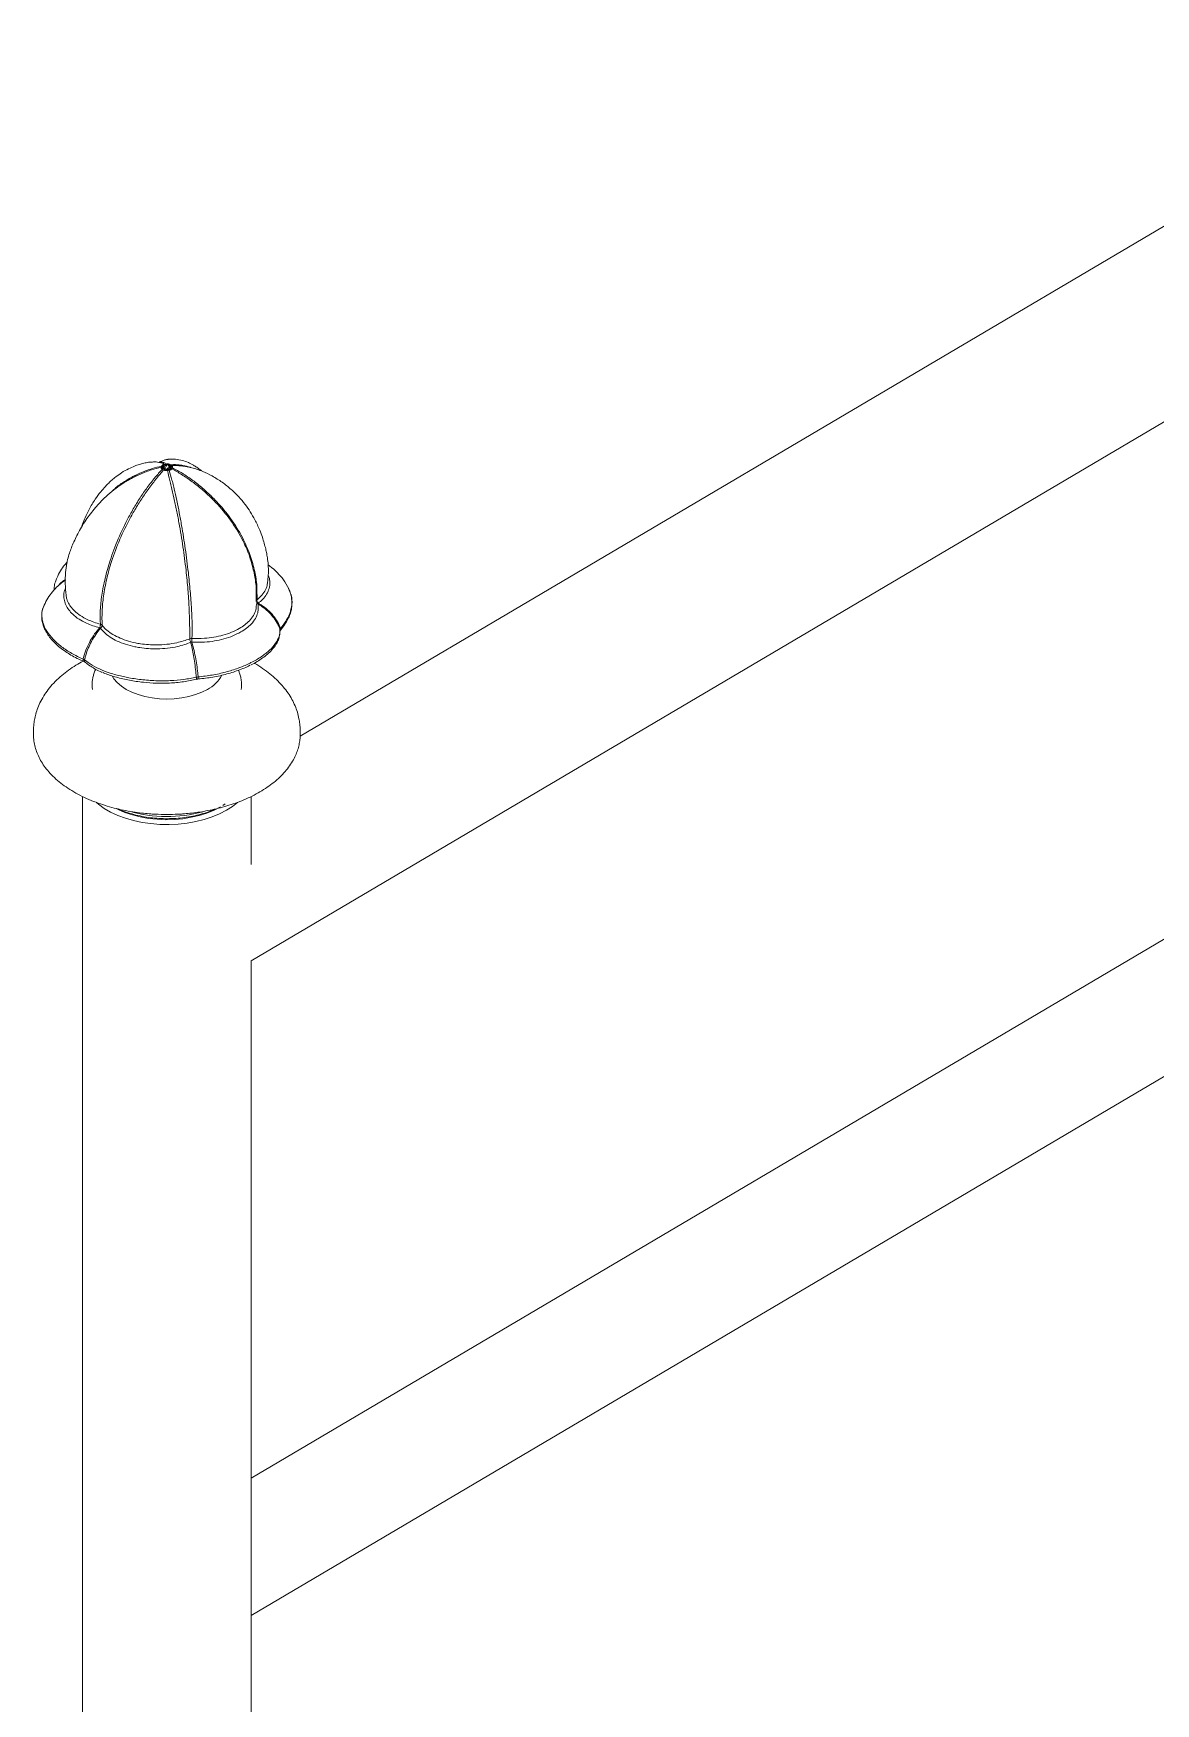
# Model space of a CAD drawing. Header units: millimetres. Extents: x 500 to 6440, y -2006 to 2194.
# Drawn here: x 4682 to 5084, y 208 to 806 of the extents above; entities that cross this region are included whole.
import ezdxf

# ---------------------------------------------------------------- set-up
doc = ezdxf.new("R2010")
doc.units = ezdxf.units.MM

# ---------------------------------------------------------------- blocks, each defined once
blk = doc.blocks.new('izometria')
at = {"color": 7, "linetype": 'Continuous', "lineweight": 15}
for p, q in [((-737.75, 1875.59), (-1163.93, 1623.83)), ((-1181.51, 1543.41), (-707.08, 1823.67)), ((-542.05, 1735.84), (-1181.51, 1358.09)), ((-1213.83, 1721.8), (-1214.08, 1721.84)), ((-1181.51, 1308.85), (-520.2, 1699.5)), ((-1247.96, 1679.73), (-1249.2, 1678.89)), ((-1175.65, 1678.7), (-1175.62, 1678.92)), ((-1247.73, 1674.54), (-1247.69, 1674.31)), ((-1179.68, 1669.89), (-1179.65, 1670.07)), ((-1241.81, 1602.25), (-1241.81, 1024.57)), ((-1229.16, 1597.81), (-1229.16, 1597.63)), ((-1194.16, 1597.63), (-1194.16, 1597.8)), ((-1191.63, 1599.03), (-1190.81, 1599.57)), ((-1181.51, 1577.83), (-1181.51, 1602.24)), ((-1181.51, 1024.57), (-1181.51, 1543.41))]:
    blk.add_line(p, q, dxfattribs=at)
at = {"color": 7, "linetype": 'Continuous', "lineweight": 15, "flags": 128}
for points in [[(-1197.15, 1640.6), (-1199.17, 1639.58), (-1201.4, 1638.72), (-1203.81, 1638.03), (-1206.35, 1637.53), (-1208.98, 1637.23), (-1211.66, 1637.13), (-1214.34, 1637.23), (-1216.97, 1637.53), (-1219.51, 1638.03), (-1221.92, 1638.72), (-1224.15, 1639.58), (-1226.16, 1640.6), (-1227.93, 1641.76), (-1229.42, 1643.05), (-1230.61, 1644.44), (-1231.22, 1645.41)], [(-1236.89, 1600.08), (-1236.15, 1599.46), (-1234.1, 1597.99), (-1231.79, 1596.66), (-1229.25, 1595.48), (-1226.5, 1594.46), (-1223.57, 1593.62), (-1220.51, 1592.97), (-1217.34, 1592.52), (-1214.11, 1592.27), (-1210.84, 1592.21), (-1207.59, 1592.37), (-1204.38, 1592.72), (-1201.26, 1593.28), (-1198.26, 1594.02), (-1195.42, 1594.95), (-1192.77, 1596.05), (-1190.34, 1597.31)], [(-1229.79, 1597.95), (-1229.14, 1597.62), (-1226.66, 1596.55), (-1223.98, 1595.65), (-1221.15, 1594.93), (-1218.19, 1594.4), (-1215.14, 1594.07), (-1212.05, 1593.94), (-1208.95, 1594.02), (-1205.89, 1594.3), (-1202.9, 1594.78), (-1200.03, 1595.45), (-1197.31, 1596.31), (-1194.77, 1597.34), (-1192.46, 1598.53)], [(-1190.34, 1597.31), (-1188.16, 1598.71), (-1186.35, 1600.15)]]:
    blk.add_lwpolyline(points, dxfattribs=at)
at = {"color": 7, "linetype": 'Continuous', "lineweight": 15}
for centre, radius, start, end in [((-1214.1, 1720.67), 0.609, 318.03824, 352.16409), ((-1212, 1721.16), 2.14, 233.63478, 246.37008), ((-1212.34, 1722.3), 1.11, 263.99197, 293.59386), ((-1211.48, 1721.19), 2.2, 271.38863, 286.19707), ((-1209.87, 1721.61), 0.815, 223.07552, 256.92947), ((-1205.03, 1717.65), 5.2, 153.13138, 157.07087), ((-1175.46, 1669.71), 3.91, 153.32811, 156.87481), ((-1235.62, 1662.94), 1.01, 40.49324, 79.51213), ((-1234.39, 1664.63), 2.35, 236.08033, 243.92493), ((-1202.81, 1657.2), 1.67, 84.88595, 112.70014), ((-1203.27, 1659.86), 2.34, 274.08747, 283.49852), ((-1170.61, 1661.98), 0.541, 132.48002, 177.72305), ((-1242.14, 1649.99), 1.55, 49.74447, 70.26091), ((-1203.08, 1651.86), 12.72, 297.74294, 331.00504), ((-1200.3, 1641.94), 3.14, 92.75605, 104.83003), ((-1211.65, 1644.1), 49.04, 254.13063, 285.23768)]:
    blk.add_arc(centre, radius, start, end, dxfattribs=at)
for points, knots in [([(-1199.1, 1718.77), (-1199.13, 1718.8), (-1199.45, 1719.07), (-1200.06, 1719.54), (-1201.03, 1720.24), (-1202.31, 1721.05), (-1204.02, 1721.93), (-1206.07, 1722.67), (-1208.42, 1723.12), (-1210.11, 1723.14), (-1210.86, 1723.07), (-1211.12, 1723.04), (-1211.34, 1723.01), (-1211.58, 1722.97), (-1211.95, 1722.9), (-1212.55, 1722.74), (-1213.3, 1722.48), (-1213.93, 1722.2), (-1214.34, 1721.97), (-1214.43, 1721.92)], [0, 0, 0, 0, 0.007181, 0.075117, 0.138152, 0.225519, 0.348488, 0.488806, 0.632335, 0.750895, 0.778177, 0.790795, 0.802413, 0.813977, 0.826443, 0.85681, 0.913227, 0.980006, 1, 1, 1, 1]), ([(-1222.27, 1717.23), (-1222.33, 1717.2), (-1222.9, 1716.94), (-1223.95, 1716.4), (-1226, 1715.28), (-1228.47, 1713.72), (-1231.33, 1711.58), (-1234.17, 1709.05), (-1237.21, 1705.85), (-1240.37, 1701.8), (-1243.22, 1697.12), (-1245.08, 1693.25), (-1246.2, 1690.39), (-1246.91, 1688.22), (-1247.54, 1685.58), (-1247.96, 1682.26), (-1248.08, 1678.41), (-1247.85, 1675.68), (-1247.73, 1674.31)], [0, 0, 0, 0, 0.003788, 0.03499, 0.068029, 0.139386, 0.210393, 0.278638, 0.351371, 0.457353, 0.566529, 0.660741, 0.702068, 0.741612, 0.790134, 0.850499, 0.924294, 1, 1, 1, 1]), ([(-1214.08, 1721.83), (-1214.21, 1721.87), (-1215.15, 1722.11), (-1216.37, 1722.09), (-1218.11, 1721.99), (-1219.82, 1721.68), (-1221.51, 1721.22), (-1223.38, 1720.57), (-1225.52, 1719.61), (-1227.77, 1718.33), (-1229.76, 1716.92), (-1231.28, 1715.66), (-1232.53, 1714.5), (-1233.86, 1713.14), (-1235.51, 1711.22), (-1237.51, 1708.5), (-1239.37, 1705.39), (-1240.83, 1702.38), (-1241.76, 1700.12), (-1242.19, 1698.83), (-1242.36, 1698.33)], [0, 0, 0, 0, 0.009654, 0.067266, 0.12254, 0.172784, 0.220379, 0.268471, 0.328439, 0.400554, 0.463761, 0.509982, 0.546047, 0.586378, 0.648037, 0.727121, 0.828574, 0.90522, 0.962736, 1, 1, 1, 1]), ([(-1235.43, 1663.93), (-1235.49, 1665.59), (-1235.6, 1668.94), (-1234.98, 1674.48), (-1233.82, 1680.44), (-1231.92, 1687.21), (-1229.17, 1694.57), (-1226.04, 1701.09), (-1223.11, 1706.28), (-1220.65, 1710.17), (-1218.46, 1713.29), (-1216.84, 1715.37), (-1215.31, 1717.26), (-1214.16, 1718.49), (-1213.26, 1719.44)], [0, 0, 0, 0, 0.095113, 0.191676, 0.297955, 0.405869, 0.53677, 0.670816, 0.741802, 0.813282, 0.884249, 0.919685, 0.937403, 1, 1, 1, 1]), ([(-1212.85, 1719.2), (-1213.68, 1718.21), (-1214.75, 1716.94), (-1216.26, 1715.03), (-1217.85, 1712.94), (-1220.05, 1709.84), (-1222.53, 1705.97), (-1225.47, 1700.85), (-1228.63, 1694.33), (-1231.38, 1687), (-1233.27, 1680.16), (-1234.36, 1674.19), (-1234.93, 1668.58), (-1234.88, 1665.26), (-1234.85, 1663.6)], [0, 0, 0, 0, 0.062597, 0.080315, 0.115751, 0.186718, 0.257701, 0.329184, 0.460082, 0.594131, 0.700411, 0.808324, 0.903445, 1, 1, 1, 1]), ([(-1231.56, 1711.31), (-1231.01, 1711.85), (-1229.59, 1713.26), (-1226.78, 1715.13), (-1223.43, 1717.1), (-1220.42, 1718.48), (-1218.23, 1719.29), (-1216.16, 1719.98), (-1214.66, 1720.32), (-1213.5, 1720.59)], [0, 0, 0, 0, 0.117875, 0.308098, 0.499646, 0.689817, 0.784777, 0.832256, 1, 1, 1, 1]), ([(-1213.65, 1720.26), (-1214.84, 1719.95), (-1216.36, 1719.54), (-1218.45, 1718.82), (-1220.57, 1718.03), (-1222.26, 1717.22), (-1223.36, 1716.69)], [0, 0, 0, 0, 0.3439574, 0.4413116, 0.6360255, 1, 1, 1, 1]), ([(-1214.31, 1721.89), (-1214.03, 1721.96), (-1213.59, 1722.05), (-1213.05, 1721.94), (-1212.51, 1721.76), (-1212.16, 1721.49), (-1211.89, 1721.28)], [0, 0, 0, 0, 0.3518251, 0.5502584, 0.6494722, 1, 1, 1, 1]), ([(-1212.45, 1721.19), (-1212.81, 1721.38), (-1213.27, 1721.63), (-1213.7, 1721.78), (-1213.81, 1721.79), (-1213.83, 1721.8)], [0, 0, 0, 0, 0.7370153, 0.9456211, 1, 1, 1, 1]), ([(-1213.26, 1719.44), (-1213.3, 1719.46), (-1213.39, 1719.53), (-1213.49, 1719.63), (-1213.6, 1719.74), (-1213.69, 1719.86), (-1213.73, 1719.99), (-1213.73, 1720.11), (-1213.71, 1720.2), (-1213.66, 1720.24), (-1213.65, 1720.26)], [0, 0, 0, 0, 0.083563, 0.227353, 0.333754, 0.468693, 0.65461, 0.755209, 0.89702, 1, 1, 1, 1]), ([(-1212.3, 1720.35), (-1212.3, 1720.35), (-1212.53, 1720.35), (-1212.98, 1720.36), (-1213.42, 1720.3), (-1213.65, 1720.26)], [0, 0, 0, 0, 0.007333, 0.496871, 1, 1, 1, 1]), ([(-1213.5, 1720.59), (-1213.49, 1720.62), (-1213.47, 1720.71), (-1213.4, 1720.82), (-1213.3, 1720.94), (-1213.17, 1721.04), (-1213.01, 1721.12), (-1212.84, 1721.17), (-1212.67, 1721.2), (-1212.53, 1721.2), (-1212.45, 1721.19)], [0, 0, 0, 0, 0.083576, 0.227388, 0.333806, 0.468767, 0.654712, 0.710975, 0.85486, 1, 1, 1, 1]), ([(-1213.5, 1720.59), (-1213.3, 1720.58), (-1212.9, 1720.55), (-1212.5, 1720.41), (-1212.3, 1720.35), (-1212.3, 1720.35)], [0, 0, 0, 0, 0.503128, 0.992667, 1, 1, 1, 1]), ([(-1212.3, 1720.35), (-1212.41, 1720.33), (-1212.6, 1720.31), (-1212.85, 1720.26), (-1213.03, 1720.22), (-1213.16, 1720.18), (-1213.24, 1720.15), (-1213.29, 1720.12), (-1213.31, 1720.1), (-1213.31, 1720.05), (-1213.29, 1719.99), (-1213.25, 1719.93), (-1213.21, 1719.9), (-1213.16, 1719.88), (-1212.99, 1719.87), (-1212.63, 1719.9), (-1212.32, 1719.95), (-1212.13, 1719.98)], [0, 0, 0, 0, 0.130675, 0.233202, 0.303523, 0.351897, 0.400314, 0.412512, 0.429679, 0.45082, 0.511197, 0.552605, 0.57338, 0.59013, 0.624633, 0.767033, 1, 1, 1, 1]), ([(-1213.26, 1719.44), (-1213.08, 1719.56), (-1212.72, 1719.78), (-1212.32, 1719.91), (-1212.13, 1719.98), (-1212.13, 1719.98)], [0, 0, 0, 0, 0.503128, 0.992667, 1, 1, 1, 1]), ([(-1211.83, 1720.62), (-1211.83, 1720.62), (-1211.92, 1720.67), (-1212.06, 1720.76), (-1212.26, 1720.86), (-1212.41, 1720.93), (-1212.52, 1720.97), (-1212.6, 1720.99), (-1212.67, 1721), (-1212.72, 1721), (-1212.79, 1720.97), (-1212.87, 1720.94), (-1212.93, 1720.89), (-1212.96, 1720.85), (-1212.96, 1720.81), (-1212.89, 1720.72), (-1212.68, 1720.56), (-1212.44, 1720.43), (-1212.3, 1720.35)], [0, 0, 0, 0, 0.002193, 0.1452695, 0.2432033, 0.3103913, 0.3566384, 0.3967903, 0.4170848, 0.4376347, 0.4508155, 0.5111929, 0.5526019, 0.5733766, 0.5901264, 0.6246297, 0.7670313, 1, 1, 1, 1]), ([(-1212.13, 1719.98), (-1212.13, 1719.98), (-1212.25, 1719.87), (-1212.48, 1719.65), (-1212.73, 1719.35), (-1212.85, 1719.2)], [0, 0, 0, 0, 0.007333, 0.496871, 1, 1, 1, 1]), ([(-1211.43, 1718.98), (-1211.47, 1718.98), (-1211.58, 1718.98), (-1211.75, 1718.99), (-1211.96, 1718.99), (-1212.18, 1719.01), (-1212.39, 1719.06), (-1212.59, 1719.11), (-1212.74, 1719.16), (-1212.82, 1719.19), (-1212.85, 1719.2)], [0, 0, 0, 0, 0.0835629, 0.2273526, 0.3337542, 0.4686935, 0.6546096, 0.7552044, 0.8970145, 1, 1, 1, 1]), ([(-1211.83, 1720.62), (-1211.83, 1720.62), (-1211.94, 1720.74), (-1212.17, 1720.97), (-1212.36, 1721.12), (-1212.45, 1721.19)], [0, 0, 0, 0, 0.007333, 0.496871, 1, 1, 1, 1]), ([(-1212.13, 1719.98), (-1212.16, 1719.92), (-1212.22, 1719.81), (-1212.27, 1719.66), (-1212.3, 1719.55), (-1212.31, 1719.46), (-1212.3, 1719.41), (-1212.28, 1719.37), (-1212.26, 1719.35), (-1212.19, 1719.32), (-1212.09, 1719.3), (-1211.98, 1719.29), (-1211.91, 1719.3), (-1211.85, 1719.32), (-1211.75, 1719.4), (-1211.61, 1719.59), (-1211.54, 1719.77), (-1211.49, 1719.88)], [0, 0, 0, 0, 0.130677, 0.233203, 0.303524, 0.351897, 0.400316, 0.412512, 0.42968, 0.45082, 0.511197, 0.552605, 0.57338, 0.59013, 0.624633, 0.767033, 1, 1, 1, 1]), ([(-1211.89, 1721.28), (-1211.85, 1721.29), (-1211.74, 1721.34), (-1211.56, 1721.37), (-1211.36, 1721.39), (-1211.14, 1721.37), (-1210.92, 1721.33), (-1210.73, 1721.25), (-1210.58, 1721.17), (-1210.5, 1721.09), (-1210.46, 1721.06)], [0, 0, 0, 0, 0.0835629, 0.2273526, 0.3337542, 0.4686935, 0.6546096, 0.7552044, 0.8970145, 1, 1, 1, 1]), ([(-1211.89, 1721.28), (-1211.87, 1721.19), (-1211.84, 1721.02), (-1211.84, 1720.75), (-1211.83, 1720.62), (-1211.83, 1720.62)], [0, 0, 0, 0, 0.503128, 0.992667, 1, 1, 1, 1]), ([(-1211.19, 1720.52), (-1211.16, 1720.58), (-1211.1, 1720.69), (-1211.05, 1720.84), (-1211.02, 1720.95), (-1211.01, 1721.03), (-1211.01, 1721.09), (-1211.03, 1721.13), (-1211.06, 1721.15), (-1211.13, 1721.18), (-1211.23, 1721.2), (-1211.34, 1721.2), (-1211.41, 1721.2), (-1211.46, 1721.18), (-1211.56, 1721.1), (-1211.7, 1720.91), (-1211.78, 1720.73), (-1211.83, 1720.62)], [0, 0, 0, 0, 0.130677, 0.233203, 0.303524, 0.351897, 0.400316, 0.412512, 0.42968, 0.45082, 0.511197, 0.552605, 0.57338, 0.59013, 0.624633, 0.767033, 1, 1, 1, 1]), ([(-1211.49, 1719.88), (-1211.49, 1719.88), (-1211.4, 1719.83), (-1211.25, 1719.74), (-1211.06, 1719.64), (-1210.91, 1719.57), (-1210.8, 1719.53), (-1210.72, 1719.51), (-1210.65, 1719.5), (-1210.6, 1719.5), (-1210.53, 1719.52), (-1210.45, 1719.56), (-1210.39, 1719.61), (-1210.36, 1719.65), (-1210.36, 1719.68), (-1210.43, 1719.78), (-1210.64, 1719.94), (-1210.87, 1720.07), (-1211.02, 1720.15)], [0, 0, 0, 0, 0.002193, 0.14527, 0.243203, 0.310391, 0.356638, 0.39679, 0.417085, 0.437635, 0.450816, 0.511193, 0.552602, 0.573377, 0.590126, 0.62463, 0.767031, 1, 1, 1, 1]), ([(-1211.43, 1718.98), (-1211.44, 1719.15), (-1211.48, 1719.49), (-1211.48, 1719.75), (-1211.49, 1719.88), (-1211.49, 1719.88)], [0, 0, 0, 0, 0.503128, 0.992667, 1, 1, 1, 1]), ([(-1211.49, 1719.88), (-1211.49, 1719.88), (-1211.38, 1719.76), (-1211.15, 1719.54), (-1210.96, 1719.23), (-1210.87, 1719.07)], [0, 0, 0, 0, 0.007333, 0.496871, 1, 1, 1, 1]), ([(-1203.46, 1658.74), (-1203.47, 1660.38), (-1203.48, 1663.69), (-1203.65, 1669.38), (-1204.02, 1675.6), (-1204.69, 1682.78), (-1205.69, 1690.72), (-1206.86, 1697.9), (-1207.96, 1703.7), (-1208.88, 1708.1), (-1209.7, 1711.67), (-1210.27, 1714.1), (-1210.81, 1716.33), (-1211.16, 1717.82), (-1211.43, 1718.98)], [0, 0, 0, 0, 0.095113, 0.191676, 0.297955, 0.405869, 0.53677, 0.670816, 0.741802, 0.813282, 0.884249, 0.919685, 0.937403, 1, 1, 1, 1]), ([(-1211.19, 1720.52), (-1211.19, 1720.52), (-1211.07, 1720.63), (-1210.84, 1720.87), (-1210.59, 1720.99), (-1210.46, 1721.06)], [0, 0, 0, 0, 0.007333, 0.496871, 1, 1, 1, 1]), ([(-1210.05, 1720.82), (-1210.24, 1720.79), (-1210.6, 1720.73), (-1211, 1720.59), (-1211.19, 1720.52), (-1211.19, 1720.52)], [0, 0, 0, 0, 0.503128, 0.992667, 1, 1, 1, 1]), ([(-1211.02, 1720.15), (-1210.91, 1720.17), (-1210.71, 1720.19), (-1210.46, 1720.24), (-1210.29, 1720.28), (-1210.16, 1720.32), (-1210.08, 1720.35), (-1210.03, 1720.38), (-1210.01, 1720.4), (-1210, 1720.45), (-1210.02, 1720.51), (-1210.07, 1720.57), (-1210.11, 1720.6), (-1210.16, 1720.62), (-1210.33, 1720.63), (-1210.68, 1720.6), (-1211, 1720.55), (-1211.19, 1720.52)], [0, 0, 0, 0, 0.130675, 0.233202, 0.303523, 0.351897, 0.400314, 0.412512, 0.429679, 0.45082, 0.511197, 0.552605, 0.57338, 0.59013, 0.624633, 0.767033, 1, 1, 1, 1]), ([(-1209.82, 1719.67), (-1210.02, 1719.77), (-1210.42, 1719.97), (-1210.82, 1720.09), (-1211.02, 1720.15), (-1211.02, 1720.15)], [0, 0, 0, 0, 0.503128, 0.992667, 1, 1, 1, 1]), ([(-1211.02, 1720.15), (-1211.02, 1720.15), (-1210.79, 1720.14), (-1210.33, 1720.15), (-1209.89, 1720.05), (-1209.67, 1720)], [0, 0, 0, 0, 0.007333, 0.496871, 1, 1, 1, 1]), ([(-1209.82, 1719.67), (-1209.83, 1719.66), (-1209.85, 1719.61), (-1209.92, 1719.54), (-1210.01, 1719.44), (-1210.15, 1719.34), (-1210.31, 1719.26), (-1210.48, 1719.2), (-1210.65, 1719.14), (-1210.79, 1719.09), (-1210.87, 1719.07)], [0, 0, 0, 0, 0.083576, 0.227388, 0.333806, 0.468767, 0.654712, 0.710975, 0.85486, 1, 1, 1, 1]), ([(-1210.87, 1719.07), (-1210.5, 1717.92), (-1210.04, 1716.45), (-1209.47, 1714.22), (-1208.86, 1711.8), (-1208.07, 1708.24), (-1207.19, 1703.83), (-1206.14, 1698.09), (-1205, 1690.9), (-1203.99, 1682.99), (-1203.27, 1675.75), (-1202.82, 1669.57), (-1202.56, 1663.85), (-1202.63, 1660.54), (-1202.67, 1658.86)], [0, 0, 0, 0, 0.062597, 0.080315, 0.115751, 0.186718, 0.257701, 0.329184, 0.460082, 0.594131, 0.700411, 0.808324, 0.903445, 1, 1, 1, 1]), ([(-1210.46, 1721.06), (-1209.64, 1721.1), (-1208.57, 1721.15), (-1207.06, 1721.01), (-1205.47, 1720.78), (-1204.03, 1720.47), (-1203.12, 1720.08), (-1203.03, 1720.04)], [0, 0, 0, 0, 0.322121, 0.413294, 0.595647, 0.960835, 1, 1, 1, 1]), ([(-1207.06, 1720.73), (-1207.18, 1720.74), (-1208.13, 1720.84), (-1209.16, 1720.83), (-1210.05, 1720.82)], [0, 0, 0, 0, 0.125736, 1, 1, 1, 1]), ([(-1210.05, 1720.82), (-1210.02, 1720.81), (-1209.93, 1720.79), (-1209.82, 1720.73), (-1209.72, 1720.64), (-1209.63, 1720.52), (-1209.59, 1720.39), (-1209.59, 1720.25), (-1209.61, 1720.13), (-1209.65, 1720.04), (-1209.67, 1720)], [0, 0, 0, 0, 0.083563, 0.227353, 0.333754, 0.468693, 0.65461, 0.755209, 0.89702, 1, 1, 1, 1]), ([(-1203.63, 1715.74), (-1204.22, 1716.15), (-1205.12, 1716.78), (-1207.16, 1718.11), (-1208.66, 1718.99), (-1209.82, 1719.67)], [0, 0, 0, 0, 0.294702, 0.450292, 1, 1, 1, 1]), ([(-1209.67, 1720), (-1208.48, 1719.37), (-1206.96, 1718.56), (-1204.87, 1717.22), (-1202.67, 1715.73), (-1199.68, 1713.42), (-1196.31, 1710.44), (-1192.33, 1706.37), (-1188.03, 1700.99), (-1184.27, 1694.67), (-1181.67, 1688.54), (-1180.12, 1683.03), (-1179.32, 1677.95), (-1179.42, 1674.83), (-1179.47, 1673.39)], [0, 0, 0, 0, 0.06356, 0.08155, 0.117531, 0.189589, 0.261664, 0.334246, 0.467157, 0.603268, 0.711181, 0.820754, 0.917338, 1, 1, 1, 1]), ([(-1175.59, 1678.92), (-1175.49, 1679.77), (-1175.27, 1681.66), (-1175.3, 1684.42), (-1175.53, 1687.01), (-1175.87, 1689.12), (-1176.28, 1691.04), (-1176.8, 1693.01), (-1177.5, 1695.26), (-1178.56, 1698.1), (-1179.98, 1701.18), (-1181.76, 1704.24), (-1183.67, 1706.98), (-1185.96, 1709.71), (-1188.7, 1712.38), (-1191.86, 1714.89), (-1195.27, 1717.04), (-1198.35, 1718.52), (-1200.8, 1719.44), (-1202.8, 1720.03), (-1204.54, 1720.4), (-1205.92, 1720.61), (-1206.64, 1720.69), (-1206.97, 1720.72), (-1207.06, 1720.73)], [0, 0, 0, 0, 0.04293, 0.095253, 0.138235, 0.173236, 0.201092, 0.234377, 0.270212, 0.31429, 0.381694, 0.436064, 0.491023, 0.552619, 0.619467, 0.690998, 0.766895, 0.833671, 0.874666, 0.912684, 0.9563, 0.976473, 0.994004, 1, 1, 1, 1]), ([(-1180.54, 1682.79), (-1180.97, 1684.54), (-1181.88, 1688.23), (-1184.44, 1694.18), (-1188.17, 1700.53), (-1192.47, 1705.89), (-1196.51, 1709.98), (-1199.9, 1712.94), (-1202.31, 1714.83), (-1203.6, 1715.72), (-1203.63, 1715.74)], [0, 0, 0, 0, 0.142042, 0.299454, 0.490398, 0.68593, 0.789476, 0.893743, 0.997262, 1, 1, 1, 1]), ([(-1247.34, 1686.22), (-1247.77, 1685.73), (-1248.76, 1684.58), (-1250.17, 1682.43), (-1250.94, 1680.69), (-1251.36, 1679.75)], [0, 0, 0, 0, 0.258406, 0.600227, 1, 1, 1, 1]), ([(-1179.72, 1669.9), (-1179.61, 1670.56), (-1179.27, 1672.75), (-1179.42, 1676.81), (-1179.97, 1680.52), (-1180.45, 1682.47), (-1180.53, 1682.79)], [0, 0, 0, 0, 0.169767, 0.559266, 0.9273, 1, 1, 1, 1]), ([(-1179.69, 1672.13), (-1179.63, 1673.78), (-1179.51, 1677.08), (-1180.1, 1680.49), (-1180.39, 1682.19)], [0, 0, 0, 0, 0.502312, 1, 1, 1, 1]), ([(-1175.34, 1681.52), (-1175.26, 1681.33), (-1174.91, 1680.47), (-1174.69, 1678.86), (-1174.94, 1676.77), (-1175.84, 1674.72), (-1177.2, 1672.93), (-1178.42, 1671.91), (-1178.95, 1671.46)], [0, 0, 0, 0, 0.055982, 0.250954, 0.451525, 0.646129, 0.846743, 1, 1, 1, 1]), ([(-1168.03, 1676.65), (-1168.62, 1677.75), (-1169.72, 1679.82), (-1171.87, 1682.27), (-1173.78, 1684.01), (-1174.94, 1684.86), (-1175.4, 1685.2)], [0, 0, 0, 0, 0.3300145, 0.6228661, 0.8483683, 1, 1, 1, 1]), ([(-1249.2, 1678.89), (-1249.85, 1678.33), (-1251.26, 1677.13), (-1253.06, 1675.03), (-1254.67, 1672.69), (-1255.44, 1671.02), (-1255.82, 1670.18)], [0, 0, 0, 0, 0.228221, 0.487887, 0.744756, 1, 1, 1, 1]), ([(-1252.04, 1676.12), (-1252.02, 1676.83), (-1251.98, 1678.14), (-1251.42, 1679.37), (-1251.16, 1679.93)], [0, 0, 0, 0, 0.538614, 1, 1, 1, 1]), ([(-1250.58, 1677.66), (-1250.14, 1678.18), (-1249.41, 1679.08), (-1248.38, 1679.71), (-1247.95, 1679.96)], [0, 0, 0, 0, 0.590411, 1, 1, 1, 1]), ([(-1235.7, 1662.68), (-1236.52, 1662.91), (-1238.17, 1663.36), (-1240.69, 1664.37), (-1243.2, 1665.73), (-1245.3, 1667.39), (-1246.83, 1669.12), (-1247.72, 1670.61), (-1248.35, 1672.23), (-1248.62, 1673.98), (-1248.49, 1675.67), (-1248.03, 1676.62), (-1247.9, 1676.9)], [0, 0, 0, 0, 0.0909132, 0.1833673, 0.3068808, 0.4344776, 0.537775, 0.6432076, 0.7073171, 0.8269124, 0.9499426, 1, 1, 1, 1]), ([(-1179.47, 1672.59), (-1178.96, 1673.04), (-1177.8, 1674.05), (-1176.53, 1675.82), (-1175.75, 1677.43), (-1175.67, 1678.4), (-1175.65, 1678.7)], [0, 0, 0, 0, 0.242617, 0.548591, 0.863923, 1, 1, 1, 1]), ([(-1168.1, 1676.6), (-1167.81, 1676.08), (-1167.44, 1675.4), (-1167.02, 1673.74), (-1166.78, 1671.61), (-1167.3, 1668.56), (-1168.61, 1665.41), (-1170.18, 1663.4), (-1170.98, 1662.38)], [0, 0, 0, 0, 0.122728, 0.159004, 0.3620329, 0.5709301, 0.782095, 1, 1, 1, 1]), ([(-1167.46, 1675.23), (-1167.55, 1675.56), (-1167.74, 1676.2), (-1168.09, 1676.79), (-1168.26, 1677.09)], [0, 0, 0, 0, 0.505891, 1, 1, 1, 1]), ([(-1255.93, 1669.82), (-1255.98, 1669.69), (-1256.25, 1669.08), (-1256.44, 1667.88), (-1256.51, 1666.23), (-1256.25, 1664.51), (-1255.69, 1662.77), (-1254.82, 1661.04), (-1253.65, 1659.32), (-1252.2, 1657.64), (-1250.47, 1656.02), (-1248.58, 1654.54), (-1246.54, 1653.2), (-1244.31, 1651.98), (-1242.47, 1651.08), (-1241.35, 1650.61), (-1241.09, 1650.51)], [0, 0, 0, 0, 0.019042, 0.092171, 0.170753, 0.249965, 0.330231, 0.411595, 0.493535, 0.57664, 0.660822, 0.744531, 0.817568, 0.893638, 0.97584, 1, 1, 1, 1]), ([(-1241.62, 1651.45), (-1243.01, 1652.11), (-1245.85, 1653.44), (-1249.48, 1655.88), (-1252.52, 1658.58), (-1254.76, 1661.46), (-1255.74, 1663.58), (-1256.31, 1665.57), (-1256.48, 1667.48), (-1256.3, 1669.31), (-1255.78, 1670.2), (-1255.71, 1670.32), (-1255.69, 1670.35)], [0, 0, 0, 0, 0.134224, 0.27277, 0.411882, 0.555736, 0.695942, 0.718947, 0.847705, 0.980185, 0.994528, 1, 1, 1, 1]), ([(-1247.69, 1674.31), (-1247.64, 1673.86), (-1247.55, 1673.05), (-1247, 1671.7), (-1246.16, 1670.27), (-1244.71, 1668.63), (-1242.69, 1667.02), (-1240.29, 1665.68), (-1237.83, 1664.64), (-1236.24, 1664.17), (-1235.43, 1663.93)], [0, 0, 0, 0, 0.102196, 0.183604, 0.31475, 0.448465, 0.605, 0.766608, 0.882323, 1, 1, 1, 1]), ([(-1179.05, 1671.24), (-1178.98, 1670.72), (-1178.83, 1669.67), (-1179.09, 1667.9), (-1179.87, 1665.98), (-1181.29, 1664.12), (-1183.11, 1662.5), (-1185.27, 1661.07), (-1187.97, 1659.74), (-1191.13, 1658.65), (-1194.56, 1657.89), (-1198.44, 1657.44), (-1201.19, 1657.53), (-1202.72, 1657.58)], [0, 0, 0, 0, 0.070686, 0.1425702, 0.2386033, 0.3378112, 0.4181262, 0.5001012, 0.5952432, 0.6931609, 0.7855404, 0.8807296, 1, 1, 1, 1]), ([(-1202.67, 1658.86), (-1201.18, 1658.84), (-1198.55, 1658.81), (-1194.79, 1659.28), (-1191.51, 1660), (-1188.43, 1661.05), (-1185.83, 1662.31), (-1183.71, 1663.72), (-1181.95, 1665.28), (-1180.56, 1667.1), (-1179.82, 1668.7), (-1179.7, 1669.64), (-1179.68, 1669.89)], [0, 0, 0, 0, 0.1340457, 0.237327, 0.343747, 0.450262, 0.5598581, 0.6498296, 0.7415633, 0.8489522, 0.9598215, 1, 1, 1, 1]), ([(-1179.05, 1671.24), (-1179.14, 1671.28), (-1179.32, 1671.36), (-1179.43, 1671.5), (-1179.49, 1671.57)], [0, 0, 0, 0, 0.485258, 1, 1, 1, 1]), ([(-1179.47, 1672.59), (-1179.47, 1672.53), (-1179.47, 1672.36), (-1179.38, 1672.05), (-1179.2, 1671.71), (-1179.02, 1671.53), (-1178.95, 1671.46)], [0, 0, 0, 0, 0.169729, 0.448301, 0.776262, 1, 1, 1, 1]), ([(-1171.15, 1662), (-1171.22, 1662.2), (-1171.57, 1663.21), (-1172.47, 1664.99), (-1174.03, 1667.15), (-1175.92, 1669.05), (-1177.52, 1670.28), (-1178.59, 1670.97), (-1178.93, 1671.17), (-1179.05, 1671.24)], [0, 0, 0, 0, 0.057265, 0.279824, 0.502383, 0.706043, 0.909707, 0.96777, 1, 1, 1, 1]), ([(-1178.95, 1671.46), (-1178.83, 1671.39), (-1177.84, 1670.84), (-1176.06, 1669.62), (-1173.96, 1667.61), (-1172.3, 1665.37), (-1171.4, 1663.6), (-1171.05, 1662.58), (-1170.98, 1662.38)], [0, 0, 0, 0, 0.0322359, 0.2605184, 0.4974958, 0.7162865, 0.9427246, 1, 1, 1, 1]), ([(-1171.25, 1661.51), (-1170.74, 1662.14), (-1169.74, 1663.36), (-1168.57, 1665.24), (-1167.69, 1667.05), (-1167.13, 1668.84), (-1166.83, 1670.66), (-1166.84, 1672.53), (-1166.99, 1673.86), (-1167.22, 1674.52), (-1167.24, 1674.57)], [0, 0, 0, 0, 0.154835, 0.301686, 0.435769, 0.564504, 0.698303, 0.842378, 0.986046, 1, 1, 1, 1]), ([(-1235.7, 1662.68), (-1235.67, 1662.77), (-1235.58, 1662.99), (-1235.5, 1663.3), (-1235.44, 1663.64), (-1235.44, 1663.82), (-1235.43, 1663.93)], [0, 0, 0, 0, 0.223738, 0.538033, 0.701135, 1, 1, 1, 1]), ([(-1234.85, 1663.6), (-1234.85, 1663.59), (-1234.85, 1663.48), (-1234.87, 1663.3), (-1234.98, 1663.01), (-1235.16, 1662.74), (-1235.35, 1662.59), (-1235.43, 1662.52)], [0, 0, 0, 0, 0.021194, 0.299061, 0.462117, 0.776322, 1, 1, 1, 1]), ([(-1234.85, 1663.6), (-1234.45, 1663.14), (-1233.55, 1662.1), (-1231.61, 1660.62), (-1229.09, 1659.23), (-1226.16, 1658.08), (-1223.46, 1657.36), (-1220.79, 1656.87), (-1218.21, 1656.59), (-1215, 1656.5), (-1211.57, 1656.7), (-1208.4, 1657.22), (-1205.67, 1657.92), (-1204.2, 1658.46), (-1203.46, 1658.74)], [0, 0, 0, 0, 0.073499, 0.166192, 0.261719, 0.35459, 0.450125, 0.499985, 0.580308, 0.662204, 0.758076, 0.857055, 0.927927, 1, 1, 1, 1]), ([(-1241.62, 1651.45), (-1241.58, 1651.59), (-1241.34, 1652.63), (-1240.71, 1654.64), (-1239.49, 1657.35), (-1237.95, 1659.91), (-1236.65, 1661.63), (-1235.86, 1662.51), (-1235.7, 1662.68)], [0, 0, 0, 0, 0.036766, 0.265211, 0.502414, 0.720403, 0.94594, 1, 1, 1, 1]), ([(-1235.43, 1662.52), (-1235.57, 1662.35), (-1236.3, 1661.47), (-1237.55, 1659.71), (-1238.95, 1657.26), (-1240.08, 1654.76), (-1240.7, 1652.89), (-1241.02, 1651.69), (-1241.1, 1651.32), (-1241.14, 1651.17)], [0, 0, 0, 0, 0.0540469, 0.2719921, 0.4974678, 0.6977385, 0.9038176, 0.9632428, 1, 1, 1, 1]), ([(-1203.1, 1657.52), (-1203.84, 1657.22), (-1205.35, 1656.62), (-1208.12, 1655.87), (-1211.4, 1655.3), (-1214.93, 1655.09), (-1218.28, 1655.19), (-1220.95, 1655.5), (-1223.7, 1655.99), (-1226.49, 1656.72), (-1229.48, 1657.88), (-1232.1, 1659.34), (-1234.09, 1660.9), (-1235.02, 1662.03), (-1235.43, 1662.52)], [0, 0, 0, 0, 0.070674, 0.142546, 0.238562, 0.337753, 0.418054, 0.500015, 0.549853, 0.642823, 0.738464, 0.83126, 0.926921, 1, 1, 1, 1]), ([(-1203.1, 1657.52), (-1203.15, 1657.61), (-1203.27, 1657.82), (-1203.4, 1658.18), (-1203.46, 1658.51), (-1203.46, 1658.68), (-1203.46, 1658.74)], [0, 0, 0, 0, 0.2237346, 0.5516971, 0.8302694, 1, 1, 1, 1]), ([(-1201.11, 1644.98), (-1201.13, 1645.22), (-1201.22, 1646.36), (-1201.45, 1648.51), (-1201.85, 1651.31), (-1202.33, 1654.01), (-1202.72, 1655.91), (-1202.99, 1657.06), (-1203.07, 1657.4), (-1203.1, 1657.52)], [0, 0, 0, 0, 0.057262, 0.276001, 0.502388, 0.703128, 0.909712, 0.967772, 1, 1, 1, 1]), ([(-1202.67, 1658.86), (-1202.67, 1658.8), (-1202.66, 1658.63), (-1202.67, 1658.29), (-1202.69, 1657.91), (-1202.71, 1657.67), (-1202.72, 1657.58)], [0, 0, 0, 0, 0.169729, 0.448301, 0.776262, 1, 1, 1, 1]), ([(-1202.72, 1657.58), (-1202.68, 1657.46), (-1202.39, 1656.48), (-1201.88, 1654.49), (-1201.28, 1651.59), (-1200.82, 1648.64), (-1200.57, 1646.49), (-1200.47, 1645.32), (-1200.45, 1645.08)], [0, 0, 0, 0, 0.032236, 0.260518, 0.497496, 0.716286, 0.942725, 1, 1, 1, 1]), ([(-1171.15, 1662), (-1171.2, 1661.2), (-1171.31, 1659.59), (-1172.61, 1657.11), (-1174.74, 1654.64), (-1177.72, 1652.29), (-1180.41, 1650.74), (-1183.2, 1649.38), (-1186.13, 1648.15), (-1190.59, 1646.75), (-1195.42, 1645.65), (-1198.76, 1645.27), (-1200.45, 1645.08)], [0, 0, 0, 0, 0.107183, 0.217816, 0.328902, 0.443774, 0.555733, 0.574104, 0.676921, 0.782711, 0.889649, 1, 1, 1, 1]), ([(-1181.49, 1649.41), (-1181.33, 1649.48), (-1180.38, 1649.93), (-1178.84, 1650.86), (-1176.88, 1652.19), (-1175.18, 1653.6), (-1173.73, 1655.09), (-1172.62, 1656.57), (-1171.82, 1658.05), (-1171.36, 1659.5), (-1171.17, 1660.73), (-1171.18, 1661.46), (-1171.18, 1661.71)], [0, 0, 0, 0, 0.022968, 0.142441, 0.261239, 0.381225, 0.502652, 0.624023, 0.72679, 0.834174, 0.942244, 1, 1, 1, 1]), ([(-1170.98, 1662.38), (-1170.97, 1662.37), (-1170.94, 1662.25), (-1170.93, 1662), (-1171.03, 1661.74), (-1171.14, 1661.57), (-1171.2, 1661.52), (-1171.23, 1661.49)], [0, 0, 0, 0, 0.02412, 0.390858, 0.768406, 0.874421, 1, 1, 1, 1]), ([(-1171.12, 1661.71), (-1171.12, 1661.8), (-1171.12, 1661.89), (-1171.15, 1661.99), (-1171.15, 1662)], [0, 0, 0, 0, 0.927124, 1, 1, 1, 1]), ([(-1241.1, 1650.49), (-1241.12, 1650.49), (-1241.25, 1650.52), (-1241.38, 1650.63), (-1241.54, 1650.83), (-1241.64, 1651.06), (-1241.64, 1651.31), (-1241.62, 1651.44), (-1241.62, 1651.45)], [0, 0, 0, 0, 0.040659, 0.360523, 0.438053, 0.71416, 0.98236, 1, 1, 1, 1]), ([(-1241.64, 1650.74), (-1242.5, 1650.26), (-1244.3, 1649.26), (-1246.86, 1647.54), (-1249.36, 1645.58), (-1251.65, 1643.46), (-1253.67, 1641.2), (-1255.4, 1638.86), (-1256.81, 1636.45), (-1257.85, 1634.12), (-1258.57, 1631.88), (-1259.03, 1629.83), (-1259.27, 1628.04), (-1259.37, 1626.69), (-1259.4, 1625.78), (-1259.42, 1625.11), (-1259.42, 1624.31), (-1259.35, 1622.86), (-1259.07, 1620.98), (-1258.51, 1618.83), (-1257.68, 1616.73), (-1256.58, 1614.65), (-1255.17, 1612.56), (-1253.45, 1610.49), (-1251.39, 1608.47), (-1249.04, 1606.55), (-1246.42, 1604.74), (-1243.54, 1603.05), (-1240.39, 1601.51), (-1237.14, 1600.17), (-1233.81, 1599.03), (-1230.51, 1598.09), (-1227.16, 1597.32), (-1223.86, 1596.72), (-1220.81, 1596.31), (-1218.13, 1596.05), (-1215.14, 1595.85), (-1213.02, 1595.82), (-1211.66, 1595.8)], [0, 0, 0, 0, 0.0286123, 0.0599948, 0.0916721, 0.1243067, 0.1564808, 0.1884829, 0.2203825, 0.2513679, 0.2780107, 0.3016741, 0.3214241, 0.3344768, 0.3415971, 0.3457602, 0.3532046, 0.3694431, 0.3989937, 0.4283871, 0.458899, 0.490265, 0.5219033, 0.555813, 0.589966, 0.6243679, 0.6590426, 0.6940285, 0.7293904, 0.7652409, 0.7974567, 0.8297529, 0.8613248, 0.892047, 0.9206734, 0.9438819, 0.9639039, 1, 1, 1, 1]), ([(-1241.14, 1651.17), (-1241.14, 1651.16), (-1241.17, 1651.04), (-1241.2, 1650.8), (-1241.17, 1650.62), (-1241.11, 1650.49), (-1241.06, 1650.46), (-1241.03, 1650.44)], [0, 0, 0, 0, 0.020888, 0.338483, 0.665441, 0.757249, 1, 1, 1, 1]), ([(-1201.11, 1644.98), (-1202.58, 1644.68), (-1205.54, 1644.09), (-1210.48, 1643.68), (-1215.63, 1643.65), (-1220.85, 1644.04), (-1224.5, 1644.61), (-1227.88, 1645.3), (-1231.03, 1646.1), (-1234.99, 1647.51), (-1238.49, 1649.19), (-1240.25, 1650.51), (-1241.14, 1651.17)], [0, 0, 0, 0, 0.108904, 0.217814, 0.33079, 0.443768, 0.555733, 0.574105, 0.67841, 0.782713, 0.891359, 1, 1, 1, 1]), ([(-1241.13, 1650.48), (-1241.1, 1650.47), (-1241.07, 1650.46), (-1241.06, 1650.45), (-1241.06, 1650.45)], [0, 0, 0, 0, 0.970818, 1, 1, 1, 1]), ([(-1241.01, 1650.46), (-1240.83, 1650.31), (-1240.16, 1649.72), (-1238.88, 1648.82), (-1237.07, 1647.75), (-1235.7, 1647.06), (-1234.86, 1646.73), (-1234.78, 1646.7)], [0, 0, 0, 0, 0.109088, 0.410971, 0.679894, 0.969087, 1, 1, 1, 1]), ([(-1237.11, 1647.8), (-1237.14, 1647.74), (-1237.43, 1647.24), (-1237.77, 1646.27), (-1238.14, 1644.95), (-1238.39, 1643.39), (-1238.43, 1642.03), (-1238.34, 1641.03), (-1238.3, 1640.66), (-1238.29, 1640.61), (-1238.29, 1640.6), (-1238.29, 1640.59), (-1238.29, 1640.58), (-1238.29, 1640.58), (-1238.29, 1640.58), (-1238.29, 1640.58), (-1238.29, 1640.58)], [0, 0, 0, 0, 0.032291, 0.246988, 0.439034, 0.60417, 0.848839, 0.979649, 0.992567, 0.99479, 0.995799, 0.996547, 0.99734, 0.998284, 0.999823, 1, 1, 1, 1]), ([(-1234.43, 1646.61), (-1234.4, 1646.59), (-1233.23, 1646), (-1230.27, 1645.08), (-1225.73, 1643.92), (-1222.16, 1643.38), (-1218.73, 1643.01), (-1215.33, 1642.79), (-1210.51, 1642.84), (-1205.59, 1643.27), (-1202.55, 1643.93), (-1201, 1644.27)], [0, 0, 0, 0, 0.003727, 0.14277, 0.286635, 0.426236, 0.44795, 0.576127, 0.708043, 0.851346, 1, 1, 1, 1]), ([(-1211.66, 1595.8), (-1210.33, 1595.82), (-1208.46, 1595.84), (-1205.69, 1596.02), (-1203.33, 1596.22), (-1200.54, 1596.57), (-1197.64, 1597.04), (-1194.66, 1597.65), (-1191.64, 1598.41), (-1188.59, 1599.33), (-1185.53, 1600.42), (-1182.53, 1601.7), (-1179.66, 1603.12), (-1176.97, 1604.69), (-1174.48, 1606.4), (-1172.22, 1608.22), (-1170.19, 1610.16), (-1168.43, 1612.19), (-1166.96, 1614.29), (-1165.82, 1616.34), (-1164.99, 1618.34), (-1164.41, 1620.25), (-1164.07, 1622.09), (-1163.92, 1623.64), (-1163.9, 1624.75), (-1163.91, 1625.45), (-1163.93, 1626.11), (-1163.97, 1627.03), (-1164.09, 1628.45), (-1164.38, 1630.34), (-1164.92, 1632.51), (-1165.74, 1634.79), (-1166.84, 1637.06), (-1168.24, 1639.33), (-1169.93, 1641.54), (-1171.89, 1643.67), (-1174.14, 1645.74), (-1176.68, 1647.69), (-1178.78, 1649.11), (-1180.07, 1649.83), (-1180.39, 1650)], [0, 0, 0, 0, 0.035681, 0.050295, 0.074531, 0.099718, 0.126746, 0.154954, 0.184071, 0.214036, 0.246093, 0.278784, 0.311741, 0.344889, 0.378169, 0.411542, 0.444979, 0.478458, 0.511966, 0.544257, 0.572758, 0.600367, 0.626144, 0.648403, 0.661106, 0.666717, 0.670626, 0.67849, 0.69318, 0.713383, 0.740702, 0.769289, 0.799144, 0.82995, 0.860729, 0.891844, 0.923409, 0.956266, 0.989492, 1, 1, 1, 1]), ([(-1201, 1644.27), (-1199.29, 1644.44), (-1195.81, 1644.78), (-1190.76, 1645.88), (-1186.09, 1647.39), (-1183.1, 1648.55), (-1181.85, 1649.28), (-1181.83, 1649.29)], [0, 0, 0, 0, 0.247935, 0.504447, 0.745229, 0.994362, 1, 1, 1, 1]), ([(-1185.03, 1640.58), (-1185.03, 1640.58), (-1185.03, 1640.58), (-1185.03, 1640.58), (-1185.03, 1640.59), (-1185.03, 1640.59), (-1185.03, 1640.6), (-1185.03, 1640.62), (-1185.02, 1640.64), (-1185.01, 1640.71), (-1184.98, 1640.95), (-1184.9, 1641.85), (-1184.91, 1643.23), (-1185.18, 1644.98), (-1185.54, 1646.33), (-1185.9, 1647.11), (-1186.06, 1647.46)], [0, 0, 0, 0, 0.001193, 0.00273, 0.003594, 0.004367, 0.005248, 0.006505, 0.008874, 0.014665, 0.030879, 0.111605, 0.383744, 0.610712, 0.824471, 1, 1, 1, 1]), ([(-1201.01, 1644.23), (-1201.01, 1644.22), (-1201.01, 1644.2), (-1201.03, 1644.27), (-1201.05, 1644.41), (-1201.07, 1644.6), (-1201.09, 1644.84), (-1201.11, 1644.97), (-1201.11, 1644.98)], [0, 0, 0, 0, 0.061263, 0.374257, 0.450122, 0.720299, 0.982739, 1, 1, 1, 1]), ([(-1201, 1644.27), (-1201, 1644.27), (-1201, 1644.23), (-1201.01, 1644.23), (-1201.01, 1644.23)], [0, 0, 0, 0, 0.05959, 1, 1, 1, 1]), ([(-1201, 1644.2), (-1200.96, 1644.22), (-1200.91, 1644.25), (-1200.86, 1644.24), (-1200.85, 1644.24)], [0, 0, 0, 0, 0.8560683, 1, 1, 1, 1]), ([(-1200.45, 1645.08), (-1200.45, 1645.07), (-1200.45, 1644.94), (-1200.47, 1644.69), (-1200.53, 1644.49), (-1200.64, 1644.33), (-1200.73, 1644.24), (-1200.82, 1644.25), (-1200.85, 1644.26)], [0, 0, 0, 0, 0.016665, 0.270045, 0.530895, 0.604141, 0.906329, 1, 1, 1, 1]), ([(-1228.98, 1597.77), (-1228.72, 1597.65), (-1227.64, 1597.13), (-1225.54, 1596.39), (-1222.73, 1595.57), (-1219.8, 1594.96), (-1216.79, 1594.53), (-1213.73, 1594.3), (-1210.65, 1594.27), (-1207.59, 1594.43), (-1204.56, 1594.79), (-1201.59, 1595.34), (-1198.74, 1596.09), (-1196.33, 1596.88), (-1194.95, 1597.5), (-1194.43, 1597.73)], [0, 0, 0, 0, 0.025907, 0.110224, 0.19433, 0.278181, 0.361805, 0.445271, 0.528669, 0.612093, 0.695618, 0.779342, 0.863366, 0.947783, 1, 1, 1, 1])]:
    blk.add_open_spline(points, degree=3, knots=knots, dxfattribs=at)

msp = doc.modelspace()

# ---------------------------------------------------------------- block references
msp.add_blockref('izometria', (5941.62, -1069.58))

doc.saveas('drawing.dxf')
